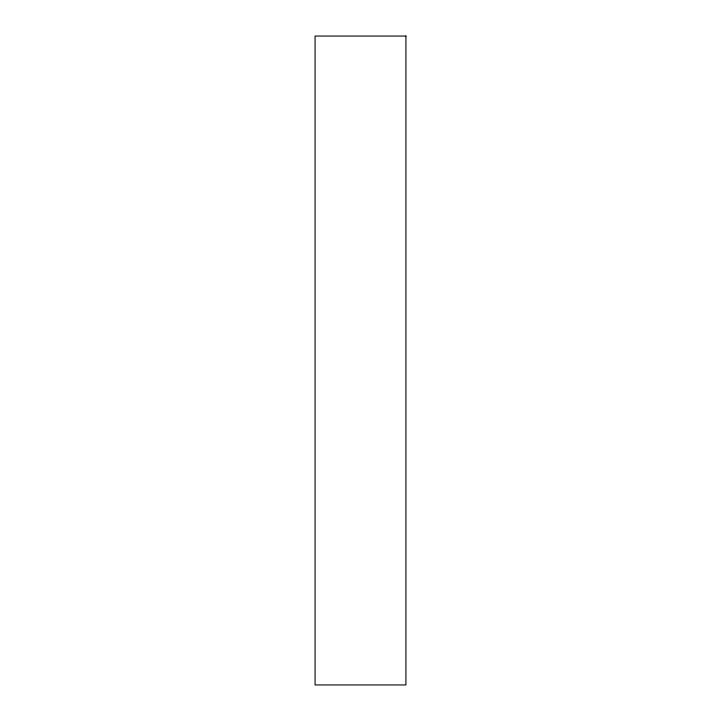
<?xml version="1.0" encoding="UTF-8"?>
<svg xmlns="http://www.w3.org/2000/svg" width="721" height="721" viewBox="0 0 721 721"><rect width="100%" height="100%" fill="white"/><g stroke="black" fill="none" stroke-linecap="round" stroke-linejoin="round"><path stroke-width="1.08" d="M405.923 36.05L315.077 36.05L315.077 684.95L405.923 684.95L405.923 36.05"/></g></svg>
